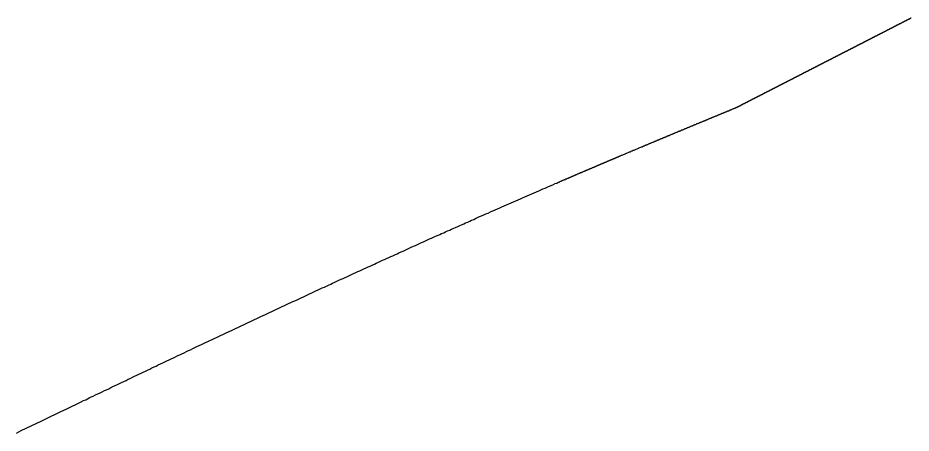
# Model space of a CAD drawing. Header units: millimetres. Extents: x 0 to 610, y 0 to 457.
# Drawn here: x 126.03819 to 126.08467, y 109.14463 to 109.16623 of the extents above; entities that cross this region are included whole.
import ezdxf

# ---------------------------------------------------------------- set-up
doc = ezdxf.new("R2010")
doc.units = ezdxf.units.MM
doc.layers.add('CUT_AIRCRAFT', color=7, linetype='Continuous')

msp = doc.modelspace()

# ---------------------------------------------------------------- linework, layer by layer
at = {"layer": 'CUT_AIRCRAFT'}
msp.add_lwpolyline([(126.03812, 109.14463), (126.03837, 109.14476), (126.03863, 109.14488), (126.03889, 109.14501), (126.03915, 109.14513), (126.0394, 109.14525), (126.03965, 109.14537), (126.0399, 109.1455), (126.04016, 109.14562), (126.04043, 109.14575), (126.04071, 109.14588), (126.04099, 109.14602), (126.04124, 109.14614), (126.04146, 109.14624), (126.04161, 109.14632), (126.04173, 109.14637), (126.04182, 109.14642), (126.04191, 109.14646), (126.04201, 109.14651), (126.04212, 109.14656), (126.04224, 109.14662), (126.04236, 109.14667), (126.04247, 109.14673), (126.04258, 109.14678), (126.0427, 109.14684), (126.04281, 109.14689), (126.04292, 109.14694), (126.04303, 109.147), (126.04314, 109.14705), (126.04326, 109.14711), (126.04337, 109.14716), (126.04348, 109.14721), (126.04359, 109.14727), (126.04371, 109.14732), (126.04382, 109.14737), (126.04393, 109.14743), (126.04404, 109.14748), (126.04416, 109.14754), (126.04427, 109.14759), (126.04438, 109.14764), (126.04449, 109.1477), (126.04461, 109.14775), (126.04472, 109.1478), (126.04483, 109.14786), (126.04494, 109.14791), (126.04506, 109.14796), (126.04517, 109.14802), (126.04528, 109.14807), (126.04539, 109.14812), (126.0455, 109.14818), (126.04561, 109.14823), (126.04573, 109.14828), (126.04584, 109.14834), (126.04595, 109.14839), (126.04606, 109.14844), (126.04617, 109.1485), (126.04629, 109.14855), (126.0464, 109.1486), (126.04651, 109.14866), (126.04662, 109.14871), (126.04673, 109.14876), (126.04684, 109.14881), (126.04696, 109.14887), (126.04707, 109.14892), (126.04718, 109.14897), (126.04729, 109.14903), (126.0474, 109.14908), (126.04751, 109.14913), (126.04763, 109.14918), (126.04774, 109.14924), (126.04785, 109.14929), (126.04796, 109.14934), (126.04807, 109.1494), (126.04818, 109.14945), (126.0483, 109.1495), (126.04841, 109.14955), (126.04852, 109.14961), (126.04863, 109.14966), (126.04874, 109.14971), (126.04885, 109.14976), (126.04896, 109.14981), (126.04907, 109.14987), (126.04918, 109.14992), (126.0493, 109.14997), (126.04941, 109.15002), (126.04952, 109.15008), (126.04963, 109.15013), (126.04974, 109.15018), (126.04985, 109.15023), (126.04996, 109.15028), (126.05007, 109.15034), (126.05018, 109.15039), (126.05029, 109.15044), (126.0504, 109.15049), (126.05051, 109.15054), (126.05062, 109.15059), (126.05073, 109.15065), (126.05084, 109.1507), (126.05096, 109.15075), (126.05107, 109.1508), (126.05118, 109.15085), (126.05129, 109.1509), (126.0514, 109.15096), (126.05151, 109.15101), (126.05162, 109.15106), (126.05173, 109.15111), (126.05184, 109.15116), (126.05195, 109.15121), (126.05206, 109.15127), (126.05217, 109.15132), (126.05228, 109.15137), (126.05239, 109.15142), (126.0525, 109.15147), (126.05261, 109.15152), (126.05272, 109.15157), (126.05283, 109.15162), (126.05294, 109.15167), (126.05305, 109.15172), (126.05315, 109.15177), (126.05326, 109.15182), (126.05337, 109.15188), (126.05348, 109.15193), (126.05359, 109.15198), (126.0537, 109.15203), (126.05381, 109.15208), (126.05392, 109.15213), (126.05403, 109.15218), (126.05414, 109.15223), (126.05425, 109.15228), (126.05436, 109.15233), (126.05447, 109.15238), (126.05457, 109.15243), (126.05468, 109.15248), (126.05479, 109.15253), (126.0549, 109.15258), (126.05501, 109.15263), (126.05512, 109.15268), (126.05523, 109.15273), (126.05534, 109.15278), (126.05545, 109.15283), (126.05555, 109.15288), (126.05566, 109.15293), (126.05577, 109.15298), (126.05588, 109.15303), (126.05599, 109.15308), (126.05609, 109.15313), (126.0562, 109.15318), (126.05631, 109.15323), (126.05642, 109.15328), (126.05652, 109.15332), (126.05663, 109.15337), (126.05674, 109.15342), (126.05684, 109.15347), (126.05695, 109.15352), (126.05706, 109.15357), (126.05717, 109.15362), (126.05727, 109.15367), (126.05738, 109.15372), (126.05749, 109.15376), (126.05759, 109.15381), (126.0577, 109.15386), (126.05781, 109.15391), (126.05792, 109.15396), (126.05802, 109.15401), (126.05813, 109.15406), (126.05824, 109.1541), (126.05834, 109.15415), (126.05845, 109.1542), (126.05856, 109.15425), (126.05866, 109.1543), (126.05877, 109.15435), (126.05888, 109.15439), (126.05898, 109.15444), (126.05909, 109.15449), (126.0592, 109.15454), (126.0593, 109.15458), (126.0594, 109.15463), (126.05951, 109.15468), (126.05961, 109.15473), (126.05972, 109.15477), (126.05982, 109.15482), (126.05993, 109.15487), (126.06003, 109.15491), (126.06014, 109.15496), (126.06024, 109.15501), (126.06035, 109.15505), (126.06045, 109.1551), (126.06055, 109.15515), (126.06066, 109.15519), (126.06076, 109.15524), (126.06087, 109.15529), (126.06097, 109.15533), (126.06108, 109.15538), (126.06118, 109.15543), (126.06128, 109.15547), (126.06139, 109.15552), (126.06149, 109.15557), (126.0616, 109.15561), (126.0617, 109.15566), (126.0618, 109.1557), (126.06191, 109.15575), (126.06201, 109.1558), (126.06211, 109.15584), (126.06221, 109.15589), (126.06232, 109.15593), (126.06243, 109.15598), (126.06254, 109.15603), (126.06266, 109.15608), (126.06278, 109.15614), (126.0629, 109.15619), (126.06303, 109.15624), (126.06314, 109.1563), (126.06326, 109.15635), (126.06338, 109.1564), (126.0635, 109.15645), (126.06362, 109.15651), (126.06374, 109.15656), (126.06386, 109.15661), (126.06398, 109.15666), (126.0641, 109.15672), (126.06422, 109.15677), (126.06434, 109.15682), (126.06445, 109.15687), (126.06457, 109.15692), (126.06469, 109.15698), (126.06481, 109.15703), (126.06493, 109.15708), (126.06505, 109.15713), (126.06517, 109.15718), (126.06529, 109.15723), (126.0654, 109.15728), (126.06551, 109.15733), (126.06563, 109.15738), (126.06576, 109.15744), (126.06589, 109.1575), (126.06603, 109.15755), (126.06614, 109.15761), (126.06623, 109.15764), (126.06628, 109.15766), (126.0663, 109.15767), (126.06631, 109.15768), (126.06633, 109.15769), (126.06635, 109.15769), (126.06637, 109.1577), (126.06639, 109.15771), (126.06641, 109.15772), (126.06643, 109.15773), (126.06645, 109.15773), (126.06646, 109.15774), (126.06648, 109.15775), (126.0665, 109.15776), (126.06652, 109.15777), (126.06653, 109.15777), (126.06655, 109.15778), (126.06657, 109.15779), (126.06659, 109.1578), (126.06661, 109.1578), (126.06662, 109.15781), (126.06664, 109.15782), (126.06666, 109.15783), (126.06668, 109.15783), (126.06669, 109.15784), (126.06671, 109.15785), (126.06673, 109.15786), (126.06675, 109.15786), (126.06677, 109.15787), (126.06678, 109.15788), (126.0668, 109.15789), (126.06682, 109.1579), (126.06684, 109.1579), (126.06685, 109.15791), (126.06687, 109.15792), (126.06689, 109.15793), (126.06691, 109.15793), (126.06692, 109.15794), (126.06694, 109.15795), (126.06696, 109.15796), (126.06698, 109.15796), (126.067, 109.15797), (126.06701, 109.15798), (126.06703, 109.15799), (126.06705, 109.15799), (126.06707, 109.158), (126.06708, 109.15801), (126.0671, 109.15802), (126.06712, 109.15802), (126.06714, 109.15803), (126.06715, 109.15804), (126.06717, 109.15805), (126.06719, 109.15805), (126.06721, 109.15806), (126.06723, 109.15807), (126.06724, 109.15808), (126.06726, 109.15809), (126.06728, 109.15809), (126.0673, 109.1581), (126.06731, 109.15811), (126.06733, 109.15812), (126.06735, 109.15812), (126.06737, 109.15813), (126.06738, 109.15814), (126.0674, 109.15815), (126.06742, 109.15815), (126.06744, 109.15816), (126.06745, 109.15817), (126.06747, 109.15818), (126.06749, 109.15818), (126.06751, 109.15819), (126.06752, 109.1582), (126.06754, 109.15821), (126.06756, 109.15821), (126.06758, 109.15822), (126.06759, 109.15823), (126.06761, 109.15824), (126.06763, 109.15824), (126.06765, 109.15825), (126.06767, 109.15826), (126.06768, 109.15827), (126.0677, 109.15827), (126.06772, 109.15828), (126.06774, 109.15829), (126.06775, 109.1583), (126.06777, 109.1583), (126.06779, 109.15831), (126.06781, 109.15832), (126.06782, 109.15833), (126.06784, 109.15833), (126.06786, 109.15834), (126.06788, 109.15835), (126.06789, 109.15836), (126.06791, 109.15836), (126.06793, 109.15837), (126.06795, 109.15838), (126.06796, 109.15839), (126.06798, 109.15839), (126.068, 109.1584), (126.06802, 109.15841), (126.06803, 109.15842), (126.06805, 109.15842), (126.06807, 109.15843), (126.06809, 109.15844), (126.0681, 109.15845), (126.06812, 109.15845), (126.06814, 109.15846), (126.06816, 109.15847), (126.06817, 109.15847), (126.06819, 109.15848), (126.06821, 109.15849), (126.06823, 109.1585), (126.06824, 109.1585), (126.06826, 109.15851), (126.06828, 109.15852), (126.0683, 109.15853), (126.06831, 109.15853), (126.06833, 109.15854), (126.06835, 109.15855), (126.06836, 109.15856), (126.06838, 109.15856), (126.0684, 109.15857), (126.06842, 109.15858), (126.06843, 109.15859), (126.06845, 109.15859), (126.06847, 109.1586), (126.06849, 109.15861), (126.0685, 109.15862), (126.06852, 109.15862), (126.06854, 109.15863), (126.06856, 109.15864), (126.06857, 109.15865), (126.06859, 109.15865), (126.06861, 109.15866), (126.06863, 109.15867), (126.06864, 109.15867), (126.06866, 109.15868), (126.06868, 109.15869), (126.0687, 109.1587), (126.06871, 109.1587), (126.06873, 109.15871), (126.06875, 109.15872), (126.06876, 109.15873), (126.06878, 109.15873), (126.0688, 109.15874), (126.06882, 109.15875), (126.06883, 109.15876), (126.06885, 109.15876), (126.06887, 109.15877), (126.06889, 109.15878), (126.0689, 109.15879), (126.06892, 109.15879), (126.06894, 109.1588), (126.06896, 109.15881), (126.06897, 109.15881), (126.06899, 109.15882), (126.06901, 109.15883), (126.06902, 109.15884), (126.06904, 109.15884), (126.06906, 109.15885), (126.06908, 109.15886), (126.06909, 109.15887), (126.06911, 109.15887), (126.06913, 109.15888), (126.06915, 109.15889), (126.06916, 109.1589), (126.06918, 109.1589), (126.0692, 109.15891), (126.06921, 109.15892), (126.06923, 109.15892), (126.06925, 109.15893), (126.06927, 109.15894), (126.06928, 109.15895), (126.0693, 109.15895), (126.06932, 109.15896), (126.06934, 109.15897), (126.06935, 109.15898), (126.06937, 109.15898), (126.06939, 109.15899), (126.0694, 109.159), (126.06942, 109.159), (126.06944, 109.15901), (126.06946, 109.15902), (126.06947, 109.15903), (126.06949, 109.15903), (126.06951, 109.15904), (126.06952, 109.15905), (126.06954, 109.15905), (126.06955, 109.15906), (126.06957, 109.15907), (126.06959, 109.15908), (126.06963, 109.15909), (126.06966, 109.15911), (126.06971, 109.15912), (126.06975, 109.15914), (126.06979, 109.15916), (126.06983, 109.15918), (126.06987, 109.15919), (126.0699, 109.15921), (126.06994, 109.15922), (126.06998, 109.15924), (126.07002, 109.15926), (126.07006, 109.15927), (126.0701, 109.15929), (126.07014, 109.15931), (126.07017, 109.15932), (126.07021, 109.15934), (126.07025, 109.15935), (126.07029, 109.15937), (126.07033, 109.15939), (126.07037, 109.1594), (126.07041, 109.15942), (126.07045, 109.15944), (126.07048, 109.15945), (126.07052, 109.15947), (126.07056, 109.15948), (126.0706, 109.1595), (126.07064, 109.15952), (126.07068, 109.15953), (126.07072, 109.15955), (126.07076, 109.15957), (126.0708, 109.15958), (126.07083, 109.1596), (126.07086, 109.15961), (126.07088, 109.15962), (126.0709, 109.15963), (126.07092, 109.15963), (126.07094, 109.15964), (126.07096, 109.15965), (126.07098, 109.15966), (126.071, 109.15967), (126.07102, 109.15968), (126.07105, 109.15969), (126.07107, 109.1597), (126.07109, 109.15971), (126.07111, 109.15971), (126.07113, 109.15972), (126.07115, 109.15973), (126.07117, 109.15974), (126.07119, 109.15975), (126.07122, 109.15976), (126.07124, 109.15977), (126.07126, 109.15978), (126.07128, 109.15979), (126.0713, 109.15979), (126.07132, 109.1598), (126.07134, 109.15981), (126.07137, 109.15982), (126.07139, 109.15983), (126.07141, 109.15984), (126.07143, 109.15985), (126.07145, 109.15986), (126.07147, 109.15987), (126.07149, 109.15987), (126.07151, 109.15988), (126.07154, 109.15989), (126.07156, 109.1599), (126.07158, 109.15991), (126.0716, 109.15992), (126.07162, 109.15993), (126.07164, 109.15994), (126.07166, 109.15995), (126.07168, 109.15995), (126.07171, 109.15996), (126.07173, 109.15997), (126.07175, 109.15998), (126.07177, 109.15999), (126.07179, 109.16), (126.07181, 109.16001), (126.07183, 109.16002), (126.07185, 109.16003), (126.07188, 109.16003), (126.0719, 109.16004), (126.07192, 109.16005), (126.07194, 109.16006), (126.07196, 109.16007), (126.07198, 109.16008), (126.072, 109.16009), (126.07202, 109.1601), (126.07205, 109.16011), (126.07207, 109.16011), (126.07209, 109.16012), (126.07211, 109.16013), (126.07213, 109.16014), (126.07215, 109.16015), (126.07217, 109.16016), (126.07219, 109.16017), (126.07222, 109.16018), (126.07224, 109.16018), (126.07226, 109.16019), (126.07228, 109.1602), (126.0723, 109.16021), (126.07232, 109.16022), (126.07234, 109.16023), (126.07236, 109.16024), (126.07238, 109.16025), (126.07241, 109.16026), (126.07243, 109.16026), (126.07245, 109.16027), (126.07247, 109.16028), (126.07249, 109.16029), (126.07251, 109.1603), (126.07253, 109.16031), (126.07255, 109.16032), (126.07257, 109.16033), (126.0726, 109.16033), (126.07262, 109.16034), (126.07264, 109.16035), (126.07266, 109.16036), (126.07268, 109.16037), (126.0727, 109.16038), (126.07272, 109.16039), (126.07274, 109.1604), (126.07276, 109.1604), (126.07279, 109.16041), (126.07281, 109.16042), (126.07283, 109.16043), (126.07285, 109.16044), (126.07287, 109.16045), (126.07289, 109.16046), (126.07291, 109.16047), (126.07293, 109.16047), (126.07295, 109.16048), (126.07298, 109.16049), (126.073, 109.1605), (126.07302, 109.16051), (126.07304, 109.16052), (126.07306, 109.16053), (126.07308, 109.16054), (126.0731, 109.16054), (126.07312, 109.16055), (126.07314, 109.16056), (126.07316, 109.16057), (126.07319, 109.16058), (126.07321, 109.16059), (126.07323, 109.1606), (126.07325, 109.16061), (126.07327, 109.16061), (126.07329, 109.16062), (126.07331, 109.16063), (126.07333, 109.16064), (126.07335, 109.16065), (126.07337, 109.16066), (126.0734, 109.16067), (126.07342, 109.16068), (126.07344, 109.16068), (126.07346, 109.16069), (126.07348, 109.1607), (126.0735, 109.16071), (126.07352, 109.16072), (126.07354, 109.16073), (126.07356, 109.16074), (126.07359, 109.16075), (126.07361, 109.16075), (126.07363, 109.16076), (126.07365, 109.16077), (126.07367, 109.16078), (126.07369, 109.16079), (126.07371, 109.1608), (126.07373, 109.16081), (126.07375, 109.16081), (126.07377, 109.16082), (126.07379, 109.16083), (126.07382, 109.16084), (126.07384, 109.16085), (126.07386, 109.16086), (126.07388, 109.16087), (126.0739, 109.16088), (126.07392, 109.16088), (126.07394, 109.16089), (126.07396, 109.1609), (126.07398, 109.16091), (126.074, 109.16092), (126.07403, 109.16093), (126.07405, 109.16094), (126.07407, 109.16095), (126.07409, 109.16095), (126.07411, 109.16096), (126.07413, 109.16097), (126.07415, 109.16098), (126.07417, 109.16099), (126.07419, 109.161), (126.07421, 109.16101), (126.07423, 109.16101), (126.07426, 109.16102), (126.07428, 109.16103), (126.0743, 109.16104), (126.07432, 109.16105), (126.07434, 109.16106), (126.07436, 109.16107), (126.07438, 109.16108), (126.0744, 109.16108), (126.07442, 109.16109), (126.07444, 109.1611), (126.07447, 109.16111), (126.07449, 109.16112), (126.07451, 109.16113), (126.07453, 109.16114), (126.07455, 109.16114), (126.07457, 109.16115), (126.07459, 109.16116), (126.07461, 109.16117), (126.07463, 109.16118), (126.07465, 109.16119), (126.07467, 109.1612), (126.0747, 109.16121), (126.07472, 109.16121), (126.07474, 109.16122), (126.07476, 109.16123), (126.07478, 109.16124), (126.0748, 109.16125), (126.07482, 109.16126), (126.07484, 109.16127), (126.07486, 109.16127), (126.07488, 109.16128), (126.0749, 109.16129), (126.07493, 109.1613), (126.07495, 109.16131), (126.07497, 109.16132), (126.07499, 109.16133), (126.07501, 109.16134), (126.07503, 109.16134), (126.07505, 109.16135), (126.07507, 109.16136), (126.07509, 109.16137), (126.07511, 109.16138), (126.07513, 109.16139), (126.07516, 109.1614), (126.07518, 109.1614), (126.0752, 109.16141), (126.07522, 109.16142), (126.07524, 109.16143), (126.07526, 109.16144), (126.07528, 109.16145), (126.0753, 109.16146), (126.07532, 109.16146), (126.07534, 109.16147), (126.07536, 109.16148), (126.07539, 109.16149), (126.07541, 109.1615), (126.07543, 109.16151), (126.07545, 109.16152), (126.07547, 109.16153), (126.07549, 109.16153), (126.07551, 109.16154), (126.07553, 109.16155), (126.07555, 109.16156), (126.07556, 109.16156), (126.07556, 109.16157), (126.07557, 109.16157), (126.07558, 109.16157), (126.07558, 109.16158), (126.07559, 109.16158), (126.0756, 109.16158), (126.0756, 109.16159), (126.07561, 109.16159), (126.07562, 109.16159), (126.07562, 109.1616), (126.07563, 109.1616), (126.07564, 109.1616), (126.07564, 109.16161), (126.07565, 109.16161), (126.07566, 109.16161), (126.07566, 109.16162), (126.07567, 109.16162), (126.07568, 109.16162), (126.07568, 109.16163), (126.07569, 109.16163), (126.0757, 109.16163), (126.0757, 109.16164), (126.07571, 109.16164), (126.07572, 109.16164), (126.07572, 109.16165), (126.07573, 109.16165), (126.07574, 109.16165), (126.07574, 109.16166), (126.07575, 109.16166), (126.07576, 109.16166), (126.07576, 109.16167), (126.07577, 109.16167), (126.07578, 109.16167), (126.07578, 109.16168), (126.07579, 109.16168), (126.0758, 109.16168), (126.0758, 109.16169), (126.07581, 109.16169), (126.07582, 109.16169), (126.07582, 109.1617), (126.07583, 109.1617), (126.07584, 109.1617), (126.07584, 109.16171), (126.07585, 109.16171), (126.07586, 109.16172), (126.07587, 109.16172), (126.07587, 109.16173), (126.07588, 109.16173), (126.07589, 109.16173), (126.07589, 109.16174), (126.0759, 109.16174), (126.07591, 109.16174), (126.07591, 109.16175), (126.07592, 109.16175), (126.07593, 109.16175), (126.07593, 109.16176), (126.07594, 109.16176), (126.07595, 109.16176), (126.07595, 109.16177), (126.07596, 109.16177), (126.07597, 109.16177), (126.07597, 109.16178), (126.07598, 109.16178), (126.07599, 109.16178), (126.07599, 109.16179), (126.076, 109.16179), (126.07601, 109.16179), (126.07601, 109.1618), (126.07602, 109.1618), (126.07603, 109.1618), (126.07603, 109.16181), (126.07604, 109.16181), (126.07605, 109.16181), (126.07605, 109.16182), (126.07606, 109.16182), (126.07607, 109.16182), (126.07607, 109.16183), (126.07608, 109.16183), (126.07609, 109.16183), (126.07609, 109.16184), (126.0761, 109.16184), (126.07611, 109.16184), (126.07611, 109.16185), (126.07612, 109.16185), (126.07613, 109.16185), (126.07613, 109.16186), (126.07614, 109.16186), (126.07615, 109.16186), (126.07615, 109.16187), (126.07616, 109.16187), (126.07617, 109.16187), (126.07617, 109.16188), (126.07618, 109.16188), (126.07619, 109.16188), (126.07619, 109.16189), (126.0762, 109.16189), (126.07621, 109.16189), (126.07621, 109.1619), (126.07622, 109.1619), (126.07623, 109.16191), (126.07624, 109.16191), (126.07625, 109.16192), (126.07626, 109.16192), (126.07626, 109.16193), (126.07627, 109.16193), (126.07628, 109.16193), (126.07628, 109.16194), (126.07629, 109.16194), (126.0763, 109.16194), (126.0763, 109.16195), (126.07631, 109.16195), (126.07632, 109.16195), (126.07632, 109.16196), (126.07633, 109.16196), (126.07634, 109.16196), (126.07634, 109.16197), (126.07635, 109.16197), (126.07636, 109.16197), (126.07636, 109.16198), (126.07637, 109.16198), (126.07638, 109.16198), (126.07638, 109.16199), (126.07639, 109.16199), (126.0764, 109.16199), (126.0764, 109.162), (126.07641, 109.162), (126.07642, 109.162), (126.07642, 109.16201), (126.07643, 109.16201), (126.07644, 109.16201), (126.07644, 109.16202), (126.07645, 109.16202), (126.07646, 109.16202), (126.07646, 109.16203), (126.07647, 109.16203), (126.07648, 109.16203), (126.07648, 109.16204), (126.07649, 109.16204), (126.0765, 109.16204), (126.0765, 109.16205), (126.07651, 109.16205), (126.07652, 109.16205), (126.07652, 109.16206), (126.07653, 109.16206), (126.07654, 109.16206), (126.07654, 109.16207), (126.07655, 109.16207), (126.07656, 109.16207), (126.07656, 109.16208), (126.07657, 109.16208), (126.07658, 109.16208), (126.07658, 109.16209), (126.07659, 109.16209), (126.0766, 109.16209), (126.0766, 109.1621), (126.07661, 109.1621), (126.07662, 109.1621), (126.07662, 109.16211), (126.07663, 109.16211), (126.07664, 109.16212), (126.07665, 109.16212), (126.07665, 109.16213), (126.07666, 109.16213), (126.07667, 109.16213), (126.07667, 109.16214), (126.07668, 109.16214), (126.07669, 109.16214), (126.07669, 109.16215), (126.0767, 109.16215), (126.07671, 109.16215), (126.07671, 109.16216), (126.07672, 109.16216), (126.07673, 109.16216), (126.07673, 109.16217), (126.07674, 109.16217), (126.07675, 109.16217), (126.07675, 109.16218), (126.07676, 109.16218), (126.07677, 109.16218), (126.07677, 109.16219), (126.07678, 109.16219), (126.07679, 109.16219), (126.07679, 109.1622), (126.0768, 109.1622), (126.07681, 109.1622), (126.07681, 109.16221), (126.07682, 109.16221), (126.07683, 109.16221), (126.07683, 109.16222), (126.07684, 109.16222), (126.07685, 109.16222), (126.07685, 109.16223), (126.07686, 109.16223), (126.07687, 109.16223), (126.07687, 109.16224), (126.07688, 109.16224), (126.07689, 109.16224), (126.07689, 109.16225), (126.0769, 109.16225), (126.07691, 109.16225), (126.07691, 109.16226), (126.07692, 109.16226), (126.07693, 109.16226), (126.07693, 109.16227), (126.07694, 109.16227), (126.07695, 109.16227), (126.07695, 109.16228), (126.07696, 109.16228), (126.07697, 109.16228), (126.07697, 109.16229), (126.07698, 109.16229), (126.07699, 109.16229), (126.07699, 109.1623), (126.077, 109.1623), (126.07701, 109.1623), (126.07701, 109.16231), (126.07702, 109.16231), (126.07703, 109.16232), (126.07704, 109.16232), (126.07704, 109.16233), (126.07705, 109.16233), (126.07706, 109.16233), (126.07706, 109.16234), (126.07707, 109.16234), (126.07708, 109.16234), (126.07708, 109.16235), (126.07709, 109.16235), (126.0771, 109.16235), (126.0771, 109.16236), (126.07711, 109.16236), (126.07712, 109.16236), (126.07712, 109.16237), (126.07713, 109.16237), (126.07714, 109.16237), (126.07714, 109.16238), (126.07715, 109.16238), (126.07716, 109.16238), (126.07716, 109.16239), (126.07717, 109.16239), (126.07718, 109.16239), (126.07718, 109.1624), (126.07719, 109.1624), (126.0772, 109.1624), (126.0772, 109.16241), (126.07721, 109.16241), (126.07722, 109.16241), (126.07722, 109.16242), (126.07723, 109.16242), (126.07724, 109.16242), (126.07724, 109.16243), (126.07725, 109.16243), (126.07726, 109.16243), (126.07726, 109.16244), (126.07727, 109.16244), (126.07728, 109.16244), (126.07728, 109.16245), (126.07729, 109.16245), (126.0773, 109.16245), (126.0773, 109.16246), (126.07731, 109.16246), (126.07732, 109.16246), (126.07732, 109.16247), (126.07733, 109.16247), (126.07734, 109.16247), (126.07734, 109.16248), (126.07735, 109.16248), (126.07736, 109.16248), (126.07736, 109.16249), (126.07737, 109.16249), (126.07738, 109.16249), (126.07738, 109.1625), (126.07739, 109.1625), (126.0774, 109.1625), (126.0774, 109.16251), (126.07741, 109.16251), (126.07742, 109.16252), (126.07743, 109.16252), (126.07744, 109.16253), (126.07745, 109.16253), (126.07745, 109.16254), (126.07746, 109.16254), (126.07747, 109.16254), (126.07747, 109.16255), (126.07748, 109.16255), (126.07749, 109.16255), (126.07749, 109.16256), (126.0775, 109.16256), (126.07751, 109.16256), (126.07751, 109.16257), (126.07752, 109.16257), (126.07753, 109.16257), (126.07753, 109.16258), (126.07754, 109.16258), (126.07755, 109.16258), (126.07755, 109.16259), (126.07756, 109.16259), (126.07757, 109.16259), (126.07757, 109.1626), (126.07758, 109.1626), (126.07759, 109.1626), (126.07759, 109.16261), (126.0776, 109.16261), (126.07761, 109.16261), (126.07761, 109.16262), (126.07762, 109.16262), (126.07763, 109.16262), (126.07763, 109.16263), (126.07764, 109.16263), (126.07765, 109.16263), (126.07765, 109.16264), (126.07766, 109.16264), (126.07767, 109.16264), (126.07767, 109.16265), (126.07768, 109.16265), (126.07769, 109.16265), (126.07769, 109.16266), (126.0777, 109.16266), (126.07771, 109.16266), (126.07771, 109.16267), (126.07772, 109.16267), (126.07773, 109.16267), (126.07773, 109.16268), (126.07774, 109.16268), (126.07775, 109.16268), (126.07775, 109.16269), (126.07776, 109.16269), (126.07777, 109.16269), (126.07777, 109.1627), (126.07778, 109.1627), (126.07779, 109.1627), (126.07779, 109.16271), (126.0778, 109.16271), (126.07781, 109.16271), (126.07781, 109.16272), (126.07782, 109.16272), (126.07782, 109.16273), (126.07783, 109.16273), (126.07784, 109.16273), (126.07784, 109.16274), (126.07785, 109.16274), (126.07786, 109.16274), (126.07786, 109.16275), (126.07787, 109.16275), (126.07788, 109.16275), (126.07788, 109.16276), (126.07789, 109.16276), (126.0779, 109.16276), (126.0779, 109.16277), (126.07791, 109.16277), (126.07792, 109.16277), (126.07792, 109.16278), (126.07793, 109.16278), (126.07794, 109.16278), (126.07794, 109.16279), (126.07795, 109.16279), (126.07796, 109.16279), (126.07796, 109.1628), (126.07797, 109.1628), (126.07798, 109.1628), (126.07798, 109.16281), (126.07799, 109.16281), (126.078, 109.16281), (126.078, 109.16282), (126.07801, 109.16282), (126.07802, 109.16282), (126.07802, 109.16283), (126.07803, 109.16283), (126.07804, 109.16283), (126.07804, 109.16284), (126.07805, 109.16284), (126.07806, 109.16284), (126.07806, 109.16285), (126.07807, 109.16285), (126.07808, 109.16285), (126.07808, 109.16286), (126.07809, 109.16286), (126.0781, 109.16286), (126.0781, 109.16287), (126.07811, 109.16287), (126.07812, 109.16287), (126.07812, 109.16288), (126.07813, 109.16288), (126.07814, 109.16288), (126.07814, 109.16289), (126.07815, 109.16289), (126.07816, 109.16289), (126.07816, 109.1629), (126.07817, 109.1629), (126.07818, 109.1629), (126.07818, 109.16291), (126.07819, 109.16291), (126.0782, 109.16291), (126.0782, 109.16292), (126.07821, 109.16292), (126.07822, 109.16293), (126.07823, 109.16293), (126.07823, 109.16294), (126.07824, 109.16294), (126.07825, 109.16294), (126.07825, 109.16295), (126.07826, 109.16295), (126.07827, 109.16295), (126.07827, 109.16296), (126.07828, 109.16296), (126.07829, 109.16296), (126.07829, 109.16297), (126.0783, 109.16297), (126.07831, 109.16297), (126.07831, 109.16298), (126.07832, 109.16298), (126.07833, 109.16298), (126.07833, 109.16299), (126.07834, 109.16299), (126.07835, 109.16299), (126.07835, 109.163), (126.07836, 109.163), (126.07837, 109.163), (126.07837, 109.16301), (126.07838, 109.16301), (126.07839, 109.16301), (126.07839, 109.16302), (126.0784, 109.16302), (126.07841, 109.16302), (126.07841, 109.16303), (126.07842, 109.16303), (126.07843, 109.16303), (126.07843, 109.16304), (126.07844, 109.16304), (126.07845, 109.16304), (126.07845, 109.16305), (126.07846, 109.16305), (126.07847, 109.16305), (126.07847, 109.16306), (126.07848, 109.16306), (126.07849, 109.16306), (126.07849, 109.16307), (126.0785, 109.16307), (126.07851, 109.16307), (126.07851, 109.16308), (126.07852, 109.16308), (126.07853, 109.16308), (126.07853, 109.16309), (126.07854, 109.16309), (126.07855, 109.16309), (126.07855, 109.1631), (126.07856, 109.1631), (126.07857, 109.1631), (126.07857, 109.16311), (126.07858, 109.16311), (126.07859, 109.16311), (126.07859, 109.16312), (126.0786, 109.16312), (126.07861, 109.16313), (126.07862, 109.16313), (126.07863, 109.16314), (126.07864, 109.16314), (126.07864, 109.16315), (126.07865, 109.16315), (126.07866, 109.16315), (126.07866, 109.16316), (126.07867, 109.16316), (126.07868, 109.16316), (126.07868, 109.16317), (126.07869, 109.16317), (126.0787, 109.16317), (126.0787, 109.16318), (126.07871, 109.16318), (126.07872, 109.16318), (126.07872, 109.16319), (126.07873, 109.16319), (126.07874, 109.16319), (126.07874, 109.1632), (126.07875, 109.1632), (126.07876, 109.1632), (126.07876, 109.16321), (126.07877, 109.16321), (126.07878, 109.16321), (126.07878, 109.16322), (126.07879, 109.16322), (126.0788, 109.16322), (126.0788, 109.16323), (126.07881, 109.16323), (126.07882, 109.16323), (126.07882, 109.16324), (126.07883, 109.16324), (126.07884, 109.16324), (126.07884, 109.16325), (126.07885, 109.16325), (126.07886, 109.16325), (126.07886, 109.16326), (126.07887, 109.16326), (126.07888, 109.16326), (126.07888, 109.16327), (126.07889, 109.16327), (126.0789, 109.16327), (126.0789, 109.16328), (126.07891, 109.16328), (126.07892, 109.16328), (126.07892, 109.16329), (126.07893, 109.16329), (126.07894, 109.16329), (126.07894, 109.1633), (126.07895, 109.1633), (126.07896, 109.1633), (126.07896, 109.16331), (126.07897, 109.16331), (126.07898, 109.16331), (126.07898, 109.16332), (126.07899, 109.16332), (126.079, 109.16333), (126.07901, 109.16333), (126.07901, 109.16334), (126.07902, 109.16334), (126.07903, 109.16334), (126.07903, 109.16335), (126.07904, 109.16335), (126.07905, 109.16335), (126.07905, 109.16336), (126.07906, 109.16336), (126.07907, 109.16336), (126.07907, 109.16337), (126.07908, 109.16337), (126.07909, 109.16337), (126.07909, 109.16338), (126.0791, 109.16338), (126.07911, 109.16338), (126.07911, 109.16339), (126.07912, 109.16339), (126.07913, 109.16339), (126.07913, 109.1634), (126.07914, 109.1634), (126.07915, 109.1634), (126.07915, 109.16341), (126.07916, 109.16341), (126.07917, 109.16341), (126.07917, 109.16342), (126.07918, 109.16342), (126.07919, 109.16342), (126.07919, 109.16343), (126.0792, 109.16343), (126.07921, 109.16343), (126.07921, 109.16344), (126.07922, 109.16344), (126.07923, 109.16344), (126.07923, 109.16345), (126.07924, 109.16345), (126.07925, 109.16345), (126.07925, 109.16346), (126.07926, 109.16346), (126.07927, 109.16346), (126.07927, 109.16347), (126.07928, 109.16347), (126.07929, 109.16347), (126.07929, 109.16348), (126.0793, 109.16348), (126.07931, 109.16348), (126.07931, 109.16349), (126.07932, 109.16349), (126.07933, 109.16349), (126.07933, 109.1635), (126.07934, 109.1635), (126.07935, 109.1635), (126.07935, 109.16351), (126.07936, 109.16351), (126.07937, 109.16351), (126.07937, 109.16352), (126.07938, 109.16352), (126.07939, 109.16352), (126.07939, 109.16353), (126.0794, 109.16353), (126.07941, 109.16354), (126.07942, 109.16354), (126.07942, 109.16355), (126.07943, 109.16355), (126.07944, 109.16355), (126.07944, 109.16356), (126.07945, 109.16356), (126.07946, 109.16356), (126.07946, 109.16357), (126.07947, 109.16357), (126.07948, 109.16357), (126.07948, 109.16358), (126.07949, 109.16358), (126.0795, 109.16358), (126.0795, 109.16359), (126.07951, 109.16359), (126.07952, 109.16359), (126.07952, 109.1636), (126.07953, 109.1636), (126.07954, 109.1636), (126.07954, 109.16361), (126.07955, 109.16361), (126.07956, 109.16361), (126.07956, 109.16362), (126.07957, 109.16362), (126.07958, 109.16362), (126.07958, 109.16363), (126.07959, 109.16363), (126.0796, 109.16363), (126.0796, 109.16364), (126.07961, 109.16364), (126.07962, 109.16364), (126.07962, 109.16365), (126.07963, 109.16365), (126.07964, 109.16365), (126.07964, 109.16366), (126.07965, 109.16366), (126.07966, 109.16366), (126.07966, 109.16367), (126.07967, 109.16367), (126.07968, 109.16367), (126.07968, 109.16368), (126.07969, 109.16368), (126.0797, 109.16368), (126.0797, 109.16369), (126.07971, 109.16369), (126.07972, 109.16369), (126.07972, 109.1637), (126.07973, 109.1637), (126.07974, 109.1637), (126.07974, 109.16371), (126.07975, 109.16371), (126.07976, 109.16371), (126.07976, 109.16372), (126.07977, 109.16372), (126.07978, 109.16372), (126.07978, 109.16373), (126.07979, 109.16373), (126.0798, 109.16374), (126.07981, 109.16374), (126.07982, 109.16375), (126.07983, 109.16375), (126.07983, 109.16376), (126.07984, 109.16376), (126.07985, 109.16376), (126.07985, 109.16377), (126.07986, 109.16377), (126.07987, 109.16377), (126.07987, 109.16378), (126.07988, 109.16378), (126.07989, 109.16378), (126.07989, 109.16379), (126.0799, 109.16379), (126.07991, 109.16379), (126.07991, 109.1638), (126.07992, 109.1638), (126.07993, 109.1638), (126.07993, 109.16381), (126.07994, 109.16381), (126.07995, 109.16381), (126.07995, 109.16382), (126.07996, 109.16382), (126.07997, 109.16382), (126.07997, 109.16383), (126.07998, 109.16383), (126.07999, 109.16383), (126.07999, 109.16384), (126.08, 109.16384), (126.08001, 109.16384), (126.08001, 109.16385), (126.08002, 109.16385), (126.08003, 109.16385), (126.08003, 109.16386), (126.08004, 109.16386), (126.08005, 109.16386), (126.08005, 109.16387), (126.08006, 109.16387), (126.08007, 109.16387), (126.08007, 109.16388), (126.08008, 109.16388), (126.08009, 109.16388), (126.08009, 109.16389), (126.0801, 109.16389), (126.08011, 109.16389), (126.08011, 109.1639), (126.08012, 109.1639), (126.08013, 109.1639), (126.08013, 109.16391), (126.08014, 109.16391), (126.08015, 109.16391), (126.08015, 109.16392), (126.08016, 109.16392), (126.08017, 109.16392), (126.08017, 109.16393), (126.08018, 109.16393), (126.08019, 109.16394), (126.0802, 109.16394), (126.0802, 109.16395), (126.08021, 109.16395), (126.08022, 109.16395), (126.08022, 109.16396), (126.08023, 109.16396), (126.08024, 109.16396), (126.08024, 109.16397), (126.08025, 109.16397), (126.08026, 109.16397), (126.08026, 109.16398), (126.08027, 109.16398), (126.08028, 109.16398), (126.08028, 109.16399), (126.08029, 109.16399), (126.0803, 109.16399), (126.0803, 109.164), (126.08031, 109.164), (126.08032, 109.164), (126.08032, 109.16401), (126.08033, 109.16401), (126.08034, 109.16401), (126.08034, 109.16402), (126.08035, 109.16402), (126.08036, 109.16402), (126.08036, 109.16403), (126.08037, 109.16403), (126.08038, 109.16403), (126.08038, 109.16404), (126.08039, 109.16404), (126.0804, 109.16404), (126.0804, 109.16405), (126.08041, 109.16405), (126.08042, 109.16405), (126.08042, 109.16406), (126.08043, 109.16406), (126.08044, 109.16406), (126.08044, 109.16407), (126.08045, 109.16407), (126.08046, 109.16407), (126.08046, 109.16408), (126.08047, 109.16408), (126.08048, 109.16408), (126.08048, 109.16409), (126.08049, 109.16409), (126.0805, 109.16409), (126.0805, 109.1641), (126.08051, 109.1641), (126.08052, 109.1641), (126.08052, 109.16411), (126.08053, 109.16411), (126.08054, 109.16411), (126.08054, 109.16412), (126.08055, 109.16412), (126.08056, 109.16412), (126.08056, 109.16413), (126.08057, 109.16413), (126.08058, 109.16413), (126.08058, 109.16414), (126.08059, 109.16414), (126.0806, 109.16415), (126.08061, 109.16415), (126.08062, 109.16416), (126.08063, 109.16416), (126.08063, 109.16417), (126.08064, 109.16417), (126.08065, 109.16417), (126.08065, 109.16418), (126.08066, 109.16418), (126.08067, 109.16418), (126.08067, 109.16419), (126.08068, 109.16419), (126.08069, 109.16419), (126.08069, 109.1642), (126.0807, 109.1642), (126.08071, 109.1642), (126.08071, 109.16421), (126.08072, 109.16421), (126.08073, 109.16421), (126.08073, 109.16422), (126.08074, 109.16422), (126.08075, 109.16422), (126.08075, 109.16423), (126.08076, 109.16423), (126.08077, 109.16423), (126.08077, 109.16424), (126.08078, 109.16424), (126.08079, 109.16424), (126.08079, 109.16425), (126.0808, 109.16425), (126.08081, 109.16425), (126.08081, 109.16426), (126.08082, 109.16426), (126.08083, 109.16426), (126.08083, 109.16427), (126.08084, 109.16427), (126.08085, 109.16427), (126.08085, 109.16428), (126.08086, 109.16428), (126.08087, 109.16428), (126.08087, 109.16429), (126.08088, 109.16429), (126.08089, 109.16429), (126.08089, 109.1643), (126.0809, 109.1643), (126.08091, 109.1643), (126.08091, 109.16431), (126.08092, 109.16431), (126.08093, 109.16431), (126.08093, 109.16432), (126.08094, 109.16432), (126.08095, 109.16432), (126.08095, 109.16433), (126.08096, 109.16433), (126.08097, 109.16433), (126.08097, 109.16434), (126.08098, 109.16434), (126.08099, 109.16435), (126.081, 109.16435), (126.081, 109.16436), (126.08101, 109.16436), (126.08102, 109.16436), (126.08102, 109.16437), (126.08103, 109.16437), (126.08104, 109.16437), (126.08104, 109.16438), (126.08105, 109.16438), (126.08106, 109.16438), (126.08106, 109.16439), (126.08107, 109.16439), (126.08108, 109.16439), (126.08108, 109.1644), (126.08109, 109.1644), (126.0811, 109.1644), (126.0811, 109.16441), (126.08111, 109.16441), (126.08112, 109.16441), (126.08112, 109.16442), (126.08113, 109.16442), (126.08114, 109.16442), (126.08114, 109.16443), (126.08115, 109.16443), (126.08116, 109.16443), (126.08116, 109.16444), (126.08117, 109.16444), (126.08118, 109.16444), (126.08118, 109.16445), (126.08119, 109.16445), (126.0812, 109.16445), (126.0812, 109.16446), (126.08121, 109.16446), (126.08122, 109.16446), (126.08122, 109.16447), (126.08123, 109.16447), (126.08124, 109.16447), (126.08124, 109.16448), (126.08125, 109.16448), (126.08126, 109.16448), (126.08126, 109.16449), (126.08127, 109.16449), (126.08128, 109.16449), (126.08128, 109.1645), (126.08129, 109.1645), (126.0813, 109.1645), (126.0813, 109.16451), (126.08131, 109.16451), (126.08132, 109.16451), (126.08132, 109.16452), (126.08133, 109.16452), (126.08134, 109.16452), (126.08134, 109.16453), (126.08135, 109.16453), (126.08136, 109.16453), (126.08136, 109.16454), (126.08137, 109.16454), (126.08138, 109.16454), (126.08138, 109.16455), (126.08139, 109.16455), (126.0814, 109.16456), (126.08141, 109.16456), (126.08141, 109.16457), (126.08142, 109.16457), (126.08143, 109.16457), (126.08143, 109.16458), (126.08144, 109.16458), (126.08145, 109.16458), (126.08145, 109.16459), (126.08146, 109.16459), (126.08147, 109.16459), (126.08147, 109.1646), (126.08148, 109.1646), (126.08149, 109.1646), (126.08149, 109.16461), (126.0815, 109.16461), (126.08151, 109.16461), (126.08151, 109.16462), (126.08152, 109.16462), (126.08153, 109.16462), (126.08153, 109.16463), (126.08154, 109.16463), (126.08155, 109.16463), (126.08155, 109.16464), (126.08156, 109.16464), (126.08157, 109.16464), (126.08157, 109.16465), (126.08158, 109.16465), (126.08159, 109.16465), (126.08159, 109.16466), (126.0816, 109.16466), (126.08161, 109.16466), (126.08161, 109.16467), (126.08162, 109.16467), (126.08163, 109.16467), (126.08163, 109.16468), (126.08164, 109.16468), (126.08165, 109.16468), (126.08165, 109.16469), (126.08166, 109.16469), (126.08167, 109.16469), (126.08167, 109.1647), (126.08168, 109.1647), (126.08169, 109.1647), (126.08169, 109.16471), (126.0817, 109.16471), (126.08171, 109.16471), (126.08171, 109.16472), (126.08172, 109.16472), (126.08173, 109.16472), (126.08173, 109.16473), (126.08174, 109.16473), (126.08175, 109.16473), (126.08175, 109.16474), (126.08176, 109.16474), (126.08177, 109.16474), (126.08177, 109.16475), (126.08178, 109.16475), (126.08179, 109.16476), (126.0818, 109.16476), (126.08181, 109.16477), (126.08182, 109.16477), (126.08182, 109.16478), (126.08183, 109.16478), (126.08184, 109.16478), (126.08184, 109.16479), (126.08185, 109.16479), (126.08186, 109.16479), (126.08186, 109.1648), (126.08187, 109.1648), (126.08188, 109.1648), (126.08188, 109.16481), (126.08189, 109.16481), (126.0819, 109.16481), (126.0819, 109.16482), (126.08191, 109.16482), (126.08192, 109.16482), (126.08192, 109.16483), (126.08193, 109.16483), (126.08194, 109.16483), (126.08194, 109.16484), (126.08195, 109.16484), (126.08196, 109.16484), (126.08196, 109.16485), (126.08197, 109.16485), (126.08198, 109.16485), (126.08198, 109.16486), (126.08199, 109.16486), (126.082, 109.16486), (126.082, 109.16487), (126.08201, 109.16487), (126.08202, 109.16487), (126.08202, 109.16488), (126.08203, 109.16488), (126.08204, 109.16488), (126.08204, 109.16489), (126.08205, 109.16489), (126.08206, 109.16489), (126.08206, 109.1649), (126.08207, 109.1649), (126.08208, 109.1649), (126.08208, 109.16491), (126.08209, 109.16491), (126.0821, 109.16491), (126.0821, 109.16492), (126.08211, 109.16492), (126.08212, 109.16492), (126.08212, 109.16493), (126.08213, 109.16493), (126.08214, 109.16493), (126.08214, 109.16494), (126.08215, 109.16494), (126.08216, 109.16494), (126.08216, 109.16495), (126.08217, 109.16495), (126.08218, 109.16495), (126.08218, 109.16496), (126.08219, 109.16496), (126.0822, 109.16497), (126.08221, 109.16497), (126.08221, 109.16498), (126.08222, 109.16498), (126.08223, 109.16498), (126.08223, 109.16499), (126.08224, 109.16499), (126.08225, 109.16499), (126.08225, 109.165), (126.08226, 109.165), (126.08227, 109.165), (126.08227, 109.16501), (126.08228, 109.16501), (126.08229, 109.16501), (126.08229, 109.16502), (126.0823, 109.16502), (126.08231, 109.16502), (126.08231, 109.16503), (126.08232, 109.16503), (126.08233, 109.16503), (126.08233, 109.16504), (126.08234, 109.16504), (126.08235, 109.16504), (126.08235, 109.16505), (126.08236, 109.16505), (126.08237, 109.16505), (126.08237, 109.16506), (126.08238, 109.16506), (126.08239, 109.16506), (126.08239, 109.16507), (126.0824, 109.16507), (126.08241, 109.16507), (126.08241, 109.16508), (126.08242, 109.16508), (126.08243, 109.16508), (126.08243, 109.16509), (126.08244, 109.16509), (126.08245, 109.16509), (126.08245, 109.1651), (126.08246, 109.1651), (126.08247, 109.1651), (126.08247, 109.16511), (126.08248, 109.16511), (126.08249, 109.16511), (126.08249, 109.16512), (126.0825, 109.16512), (126.08251, 109.16512), (126.08251, 109.16513), (126.08252, 109.16513), (126.08253, 109.16513), (126.08253, 109.16514), (126.08254, 109.16514), (126.08255, 109.16514), (126.08255, 109.16515), (126.08256, 109.16515), (126.08257, 109.16515), (126.08257, 109.16516), (126.08258, 109.16516), (126.08259, 109.16517), (126.0826, 109.16517), (126.08261, 109.16518), (126.08262, 109.16518), (126.08263, 109.16519), (126.08264, 109.16519), (126.08264, 109.1652), (126.08265, 109.1652), (126.08266, 109.1652), (126.08266, 109.16521), (126.08267, 109.16521), (126.08268, 109.16521), (126.08268, 109.16522), (126.08269, 109.16522), (126.0827, 109.16522), (126.0827, 109.16523), (126.08271, 109.16523), (126.08272, 109.16523), (126.08272, 109.16524), (126.08273, 109.16524), (126.08274, 109.16524), (126.08274, 109.16525), (126.08275, 109.16525), (126.08276, 109.16525), (126.08276, 109.16526), (126.08277, 109.16526), (126.08278, 109.16526), (126.08278, 109.16527), (126.08279, 109.16527), (126.0828, 109.16527), (126.0828, 109.16528), (126.08281, 109.16528), (126.08282, 109.16528), (126.08282, 109.16529), (126.08283, 109.16529), (126.08284, 109.16529), (126.08284, 109.1653), (126.08285, 109.1653), (126.08286, 109.1653), (126.08286, 109.16531), (126.08287, 109.16531), (126.08288, 109.16531), (126.08288, 109.16532), (126.08289, 109.16532), (126.0829, 109.16532), (126.0829, 109.16533), (126.08291, 109.16533), (126.08292, 109.16533), (126.08292, 109.16534), (126.08293, 109.16534), (126.08294, 109.16534), (126.08294, 109.16535), (126.08295, 109.16535), (126.08296, 109.16535), (126.08296, 109.16536), (126.08297, 109.16536), (126.08298, 109.16536), (126.08298, 109.16537), (126.08299, 109.16537), (126.083, 109.16538), (126.08301, 109.16538), (126.08301, 109.16539), (126.08302, 109.16539), (126.08303, 109.16539), (126.08303, 109.1654), (126.08304, 109.1654), (126.08305, 109.1654), (126.08305, 109.16541), (126.08306, 109.16541), (126.08307, 109.16541), (126.08307, 109.16542), (126.08308, 109.16542), (126.08309, 109.16542), (126.08309, 109.16543), (126.0831, 109.16543), (126.08311, 109.16543), (126.08311, 109.16544), (126.08312, 109.16544), (126.08313, 109.16544), (126.08313, 109.16545), (126.08314, 109.16545), (126.08315, 109.16545), (126.08315, 109.16546), (126.08316, 109.16546), (126.08317, 109.16546), (126.08317, 109.16547), (126.08318, 109.16547), (126.08319, 109.16547), (126.08319, 109.16548), (126.0832, 109.16548), (126.08321, 109.16548), (126.08321, 109.16549), (126.08322, 109.16549), (126.08323, 109.16549), (126.08323, 109.1655), (126.08324, 109.1655), (126.08325, 109.1655), (126.08325, 109.16551), (126.08326, 109.16551), (126.08327, 109.16551), (126.08327, 109.16552), (126.08328, 109.16552), (126.08329, 109.16552), (126.08329, 109.16553), (126.0833, 109.16553), (126.08331, 109.16553), (126.08331, 109.16554), (126.08332, 109.16554), (126.08333, 109.16554), (126.08333, 109.16555), (126.08334, 109.16555), (126.08335, 109.16555), (126.08335, 109.16556), (126.08336, 109.16556), (126.08337, 109.16556), (126.08337, 109.16557), (126.08338, 109.16557), (126.08339, 109.16557), (126.08339, 109.16558), (126.0834, 109.16558), (126.08341, 109.16559), (126.08342, 109.16559), (126.08343, 109.1656), (126.08344, 109.1656), (126.08344, 109.16561), (126.08345, 109.16561), (126.08346, 109.16561), (126.08346, 109.16562), (126.08347, 109.16562), (126.08348, 109.16562), (126.08348, 109.16563), (126.08349, 109.16563), (126.0835, 109.16563), (126.0835, 109.16564), (126.08351, 109.16564), (126.08352, 109.16564), (126.08352, 109.16565), (126.08353, 109.16565), (126.08354, 109.16565), (126.08354, 109.16566), (126.08355, 109.16566), (126.08356, 109.16566), (126.08356, 109.16567), (126.08357, 109.16567), (126.08358, 109.16567), (126.08358, 109.16568), (126.08359, 109.16568), (126.0836, 109.16568), (126.0836, 109.16569), (126.08361, 109.16569), (126.08362, 109.16569), (126.08362, 109.1657), (126.08363, 109.1657), (126.08364, 109.1657), (126.08364, 109.16571), (126.08365, 109.16571), (126.08366, 109.16571), (126.08366, 109.16572), (126.08367, 109.16572), (126.08368, 109.16572), (126.08368, 109.16573), (126.08369, 109.16573), (126.0837, 109.16573), (126.0837, 109.16574), (126.08371, 109.16574), (126.08372, 109.16574), (126.08372, 109.16575), (126.08373, 109.16575), (126.08374, 109.16575), (126.08374, 109.16576), (126.08375, 109.16576), (126.08376, 109.16576), (126.08376, 109.16577), (126.08377, 109.16577), (126.08378, 109.16577), (126.08378, 109.16578), (126.08379, 109.16578), (126.0838, 109.16579), (126.08381, 109.16579), (126.08382, 109.1658), (126.08383, 109.1658), (126.08384, 109.16581), (126.08385, 109.16581), (126.08385, 109.16582), (126.08386, 109.16582), (126.08387, 109.16582), (126.08387, 109.16583), (126.08388, 109.16583), (126.08389, 109.16583), (126.08389, 109.16584), (126.0839, 109.16584), (126.08391, 109.16584), (126.08391, 109.16585), (126.08392, 109.16585), (126.08393, 109.16585), (126.08393, 109.16586), (126.08394, 109.16586), (126.08395, 109.16586), (126.08395, 109.16587), (126.08396, 109.16587), (126.08397, 109.16587), (126.08397, 109.16588), (126.08398, 109.16588), (126.08399, 109.16588), (126.08399, 109.16589), (126.084, 109.16589), (126.08401, 109.16589), (126.08401, 109.1659), (126.08402, 109.1659), (126.08403, 109.1659), (126.08403, 109.16591), (126.08404, 109.16591), (126.08405, 109.16591), (126.08405, 109.16592), (126.08406, 109.16592), (126.08407, 109.16592), (126.08407, 109.16593), (126.08408, 109.16593), (126.08409, 109.16593), (126.08409, 109.16594), (126.0841, 109.16594), (126.08411, 109.16594), (126.08411, 109.16595), (126.08412, 109.16595), (126.08413, 109.16595), (126.08413, 109.16596), (126.08414, 109.16596), (126.08415, 109.16596), (126.08415, 109.16597), (126.08416, 109.16597), (126.08417, 109.16597), (126.08417, 109.16598), (126.08418, 109.16598), (126.08419, 109.16598), (126.08419, 109.16599), (126.0842, 109.16599), (126.08421, 109.166), (126.08422, 109.166), (126.08423, 109.16601), (126.08424, 109.16601), (126.08424, 109.16602), (126.08425, 109.16602), (126.08426, 109.16602), (126.08426, 109.16603), (126.08427, 109.16603), (126.08428, 109.16603), (126.08428, 109.16604), (126.08429, 109.16604), (126.0843, 109.16604), (126.0843, 109.16605), (126.08431, 109.16605), (126.08432, 109.16605), (126.08432, 109.16606), (126.08433, 109.16606), (126.08434, 109.16606), (126.08434, 109.16607), (126.08435, 109.16607), (126.08436, 109.16607), (126.08436, 109.16608), (126.08437, 109.16608), (126.08438, 109.16608), (126.08438, 109.16609), (126.08439, 109.16609), (126.0844, 109.16609), (126.0844, 109.1661), (126.08441, 109.1661), (126.08442, 109.1661), (126.08442, 109.16611), (126.08443, 109.16611), (126.08444, 109.16611), (126.08444, 109.16612), (126.08445, 109.16612), (126.08446, 109.16612), (126.08446, 109.16613), (126.08447, 109.16613), (126.08448, 109.16613), (126.08448, 109.16614), (126.08449, 109.16614), (126.0845, 109.16614), (126.0845, 109.16615), (126.08451, 109.16615), (126.08452, 109.16615), (126.08452, 109.16616), (126.08453, 109.16616), (126.08454, 109.16616), (126.08454, 109.16617), (126.08455, 109.16617), (126.08456, 109.16617), (126.08456, 109.16618), (126.08457, 109.16618), (126.08458, 109.16618), (126.08458, 109.16619), (126.08459, 109.16619), (126.0846, 109.16619), (126.0846, 109.1662), (126.08461, 109.1662), (126.08462, 109.16621), (126.08463, 109.16621), (126.08463, 109.16622), (126.08464, 109.16622), (126.08465, 109.16622), (126.08465, 109.16623), (126.08466, 109.16623), (126.08467, 109.16623)], dxfattribs=at)

doc.saveas('drawing.dxf')
